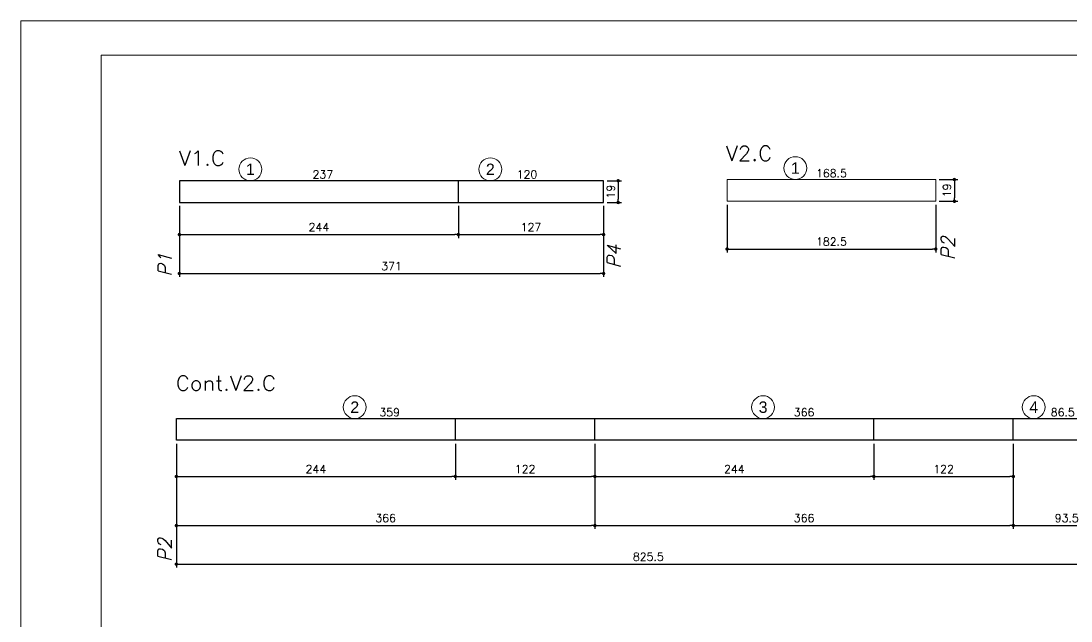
# Model space of a CAD drawing. Extents: x -20676 to 4767, y -817 to 13976.
# Drawn here: x -20676 to -19758, y 6907 to 7432 of the extents above; entities that cross this region are included whole.
import ezdxf
from ezdxf.enums import TextEntityAlignment as Align

# ---------------------------------------------------------------- set-up
doc = ezdxf.new("R2010")
doc.units = 0
doc.header["$PDMODE"] = 2
doc.header["$PDSIZE"] = 10
doc.layers.get('0').update_dxf_attribs({"lineweight": 13})
doc.layers.get('Defpoints').update_dxf_attribs({"lineweight": 13})
for name, color, linetype, lineweight in [('contorno de painel', 7, 'Continuous', 13), ('cotas', 4, 'Continuous', 13), ('Romaneio', 1, 'Continuous', 13), ('texto de viga', 7, 'Continuous', 13)]:
    doc.layers.add(name, color=color, linetype=linetype, lineweight=lineweight)
for name, color, linetype in [('Cota Sarrafo', 180, 'Continuous'), ('Painéis', 200, 'Continuous'), ('TEXTO_GERAL', 7, 'Continuous')]:
    doc.layers.add(name, color=color, linetype=linetype)
doc.styles.add('ARIAL', font='arial.ttf', dxfattribs={"oblique": 15, "height": 25})
doc.styles.add('MB_C02', font='arial.ttf', dxfattribs={"height": 2})
doc.styles.add('MB_C03', font='arial.ttf', dxfattribs={"height": 2.5})
doc.styles.add('MB_C04', font='arial.ttf', dxfattribs={"height": 6})
doc.styles.add('REGUA-120', font='ROMANS.shx', dxfattribs={"height": 15})
doc.styles.add('ROMANS', font='romans.shx')
doc.dimstyles.new('PAINEL', dxfattribs={"dimtxt": 7, "dimasz": 3, "dimexe": 3, "dimexo": 3, "dimgap": 3, "dimtad": 1, "dimdec": 1, "dimzin": 12, "dimdsep": 46, "dimtxsty": 'ROMANS', "dimblk": 'DOT', "dimcen": 0, "dimclrd": 4, "dimclre": 4, "dimclrt": 240, "dimadec": 1, "dimazin": 3, "dimtfac": 1, "dimtdec": 1, "dimtmove": 0, "dimatfit": 3, "dimfxl": 0, "dimtolj": 1, "dimtzin": 12, "dimarcsym": 0})
doc.dimstyles.new('projeto2', dxfattribs={"dimtxt": 7, "dimasz": 5, "dimexe": 1.25, "dimexo": 2.5, "dimgap": 2, "dimtad": 1, "dimdec": 1, "dimdsep": 46, "dimtxsty": 'ROMANS', "dimblk": 'OBLIQUE', "dimcen": 10, "dimdle": 1, "dimse1": 1, "dimse2": 1, "dimsd1": 1, "dimsd2": 1, "dimclrd": 256, "dimclre": 256, "dimclrt": 3, "dimadec": 0, "dimazin": 0, "dimtfac": 1, "dimtdec": 1, "dimtmove": 0, "dimatfit": 3, "dimldrblk": 'OBLIQUE', "dimfxl": 0, "dimlwd": -1, "dimlwe": -1, "dimarcsym": 0})

# ---------------------------------------------------------------- blocks, each defined once
blk = doc.blocks.new('A$Ceb89ac90')
at = {"color": 1}
for points in [[(0, 1199.94), (0, 149.94), (1485.02, 149.94), (1485.02, 1199.94)], [(70, 1169.94), (70, 179.94), (1455.02, 179.94), (1455.02, 1169.94)]]:
    blk.add_lwpolyline(points, close=True, dxfattribs=at)
at = {"color": 5}
for tag, p, height, style in [('CLIENTE', (449.73, 328.83), 12.63, 'MB_C03'), ('REV_05', (1103.14, 338.08), 10.1, 'MB_C02'), ('DATA_REV_05', (1151.54, 337.91), 10.1, 'MB_C02'), ('INFO_REV_05', (1228.12, 337.91), 10.1, 'MB_C02'), ('FASE', (924.57, 320.46), 10.1, 'MB_C02'), ('REV_04', (1103.14, 312.82), 10.1, 'MB_C02'), ('DATA_REV_04', (1151.54, 312.66), 10.1, 'MB_C02'), ('INFO_REV_04', (1228.12, 312.66), 10.1, 'MB_C02'), ('PROJETISTA', (767.99, 285.11), 10.1, 'MB_C02'), ('DATA', (924.57, 285.11), 10.1, 'MB_C02'), ('REV_03', (1103.14, 287.57), 10.1, 'MB_C02'), ('DATA_REV_03', (1151.54, 287.4), 10.1, 'MB_C02'), ('INFO_REV_03', (1228.12, 287.4), 10.1, 'MB_C02'), ('OBRA', (449.73, 273.34), 12.63, 'MB_C03'), ('REV_02', (1103.14, 262.31), 10.1, 'MB_C02'), ('DATA_REV_02', (1151.54, 262.15), 10.1, 'MB_C02'), ('INFO_REV_02', (1228.12, 262.15), 10.1, 'MB_C02'), ('ESC', (924.57, 251.76), 10.1, 'MB_C02'), ('COR', (1010.47, 251.76), 10.1, 'MB_C02'), ('REV_01', (1103.14, 237.06), 10.1, 'MB_C02'), ('DATA_REV_01', (1151.54, 236.89), 10.1, 'MB_C02'), ('INFO_REV_01', (1228.12, 236.89), 10.1, 'MB_C02'), ('PAVIMENTO', (449.73, 215.3), 12.63, 'MB_C03'), ('FL', (1018.09, 194.68), 30.31, 'MB_C04'), ('REV_00', (1103.14, 211.8), 10.1, 'MB_C02'), ('DATA_REV_00', (1151.54, 211.64), 10.1, 'MB_C02'), ('EMISSÃO_INICIAL', (1228.12, 211.64), 10.1, 'MB_C02'), ('REV', (944.1, 205.03), 12.63, 'MB_C03')]:
    blk.add_attdef(tag, p, '', height=height, dxfattribs=dict(at, style=style))
at = {"color": 6, "style": 'MB_C02'}
for tag, p in [('ENDEREÇO_CLIENTE', (449.73, 307.83)), ('ENDEREÇO_OBRA', (449.73, 252.69)), ('TIPO_DE_PROJETO', (449.73, 192.28))]:
    blk.add_attdef(tag, p, '', height=10.1, dxfattribs=at)
blk = doc.blocks.new('_Dot')
at = {"color": 0, "linetype": 'ByBlock', "lineweight": -2}
blk.add_line((-0.5, 0), (-1, 0), dxfattribs=at)
at = {"color": 0, "linetype": 'ByBlock', "const_width": 0.5}
blk.add_lwpolyline([(-0.25, 0, 1), (0.25, 0, 1)], format="xyb", close=True, dxfattribs=at)
blk = doc.blocks.new('*D1317')
at = {"layer": 'cotas', "color": 4, "lineweight": -2, "transparency": 16777216}
for p, q in [((-20537.86, 7270.47), (-20537.86, 7208.32)), ((-20166.86, 7270.47), (-20166.86, 7208.32)), ((-20534.86, 7211.32), (-20169.86, 7211.32))]:
    blk.add_line(p, q, dxfattribs=at)
at = {"layer": 'Defpoints', "color": 0, "transparency": 16777216}
for p in [(-20537.86, 7273.47), (-20166.86, 7273.47), (-20166.86, 7211.32)]:
    blk.add_point(p, dxfattribs=at)
at = {"layer": 'cotas', "color": 4, "lineweight": -2, "transparency": 16777216, "xscale": 3, "yscale": 3, "zscale": 3, "rotation": 180}
blk.add_blockref('_Dot', (-20537.86, 7211.32), dxfattribs=at)
at = {"layer": 'cotas', "color": 4, "lineweight": -2, "transparency": 16777216, "xscale": 3, "yscale": 3, "zscale": 3}
blk.add_blockref('_Dot', (-20166.86, 7211.32), dxfattribs=at)
at = {"layer": 'cotas', "color": 240, "transparency": 16777216, "insert": (-20352.36, 7217.82), "char_height": 7, "attachment_point": 5, "style": 'ROMANS'}
blk.add_mtext('\\A1;371', dxfattribs=at)
blk = doc.blocks.new('*D1318')
at = {"layer": 'cotas', "color": 4, "lineweight": -2, "transparency": 16777216}
for p, q in [((-20163.86, 7292.47), (-20151.09, 7292.47)), ((-20154.09, 7289.47), (-20154.09, 7276.47)), ((-20163.86, 7273.47), (-20151.09, 7273.47))]:
    blk.add_line(p, q, dxfattribs=at)
at = {"layer": 'Defpoints', "color": 0, "transparency": 16777216}
for p in [(-20166.86, 7292.47), (-20166.86, 7273.47), (-20154.09, 7273.47)]:
    blk.add_point(p, dxfattribs=at)
at = {"layer": 'cotas', "color": 4, "lineweight": -2, "transparency": 16777216, "xscale": 3, "yscale": 3, "zscale": 3}
for p, rotation in [((-20154.09, 7292.47), 90), ((-20154.09, 7273.47), 270)]:
    blk.add_blockref('_Dot', p, dxfattribs=dict(at, rotation=rotation))
at = {"layer": 'cotas', "color": 240, "transparency": 16777216, "insert": (-20160.59, 7282.97), "char_height": 7, "attachment_point": 5, "rotation": 90, "style": 'ROMANS'}
blk.add_mtext('\\A1;19', dxfattribs=at)
blk = doc.blocks.new('*D1319')
at = {"layer": 'cotas', "color": 4, "lineweight": -2, "transparency": 16777216}
for p, q in [((-20537.86, 7270.47), (-20537.86, 7242.36)), ((-20293.86, 7270.47), (-20293.86, 7242.36)), ((-20534.86, 7245.36), (-20296.86, 7245.36))]:
    blk.add_line(p, q, dxfattribs=at)
at = {"layer": 'Defpoints', "color": 0, "transparency": 16777216}
for p in [(-20537.86, 7273.47), (-20293.86, 7273.47), (-20293.86, 7245.36)]:
    blk.add_point(p, dxfattribs=at)
at = {"layer": 'cotas', "color": 4, "lineweight": -2, "transparency": 16777216, "xscale": 3, "yscale": 3, "zscale": 3, "rotation": 180}
blk.add_blockref('_Dot', (-20537.86, 7245.36), dxfattribs=at)
at = {"layer": 'cotas', "color": 4, "lineweight": -2, "transparency": 16777216, "xscale": 3, "yscale": 3, "zscale": 3}
blk.add_blockref('_Dot', (-20293.86, 7245.36), dxfattribs=at)
at = {"layer": 'cotas', "color": 240, "transparency": 16777216, "insert": (-20415.86, 7251.86), "char_height": 7, "attachment_point": 5, "style": 'ROMANS'}
blk.add_mtext('\\A1;244', dxfattribs=at)
blk = doc.blocks.new('*D1320')
at = {"layer": 'cotas', "color": 4, "lineweight": -2, "transparency": 16777216}
for p, q in [((-20293.86, 7270.47), (-20293.86, 7242.36)), ((-20166.86, 7270.47), (-20166.86, 7242.36)), ((-20290.86, 7245.36), (-20169.86, 7245.36))]:
    blk.add_line(p, q, dxfattribs=at)
at = {"layer": 'Defpoints', "color": 0, "transparency": 16777216}
for p in [(-20293.86, 7273.47), (-20166.86, 7273.47), (-20166.86, 7245.36)]:
    blk.add_point(p, dxfattribs=at)
at = {"layer": 'cotas', "color": 4, "lineweight": -2, "transparency": 16777216, "xscale": 3, "yscale": 3, "zscale": 3, "rotation": 180}
blk.add_blockref('_Dot', (-20293.86, 7245.36), dxfattribs=at)
at = {"layer": 'cotas', "color": 4, "lineweight": -2, "transparency": 16777216, "xscale": 3, "yscale": 3, "zscale": 3}
blk.add_blockref('_Dot', (-20166.86, 7245.36), dxfattribs=at)
at = {"layer": 'cotas', "color": 240, "transparency": 16777216, "insert": (-20230.36, 7251.86), "char_height": 7, "attachment_point": 5, "style": 'ROMANS'}
blk.add_mtext('\\A1;127', dxfattribs=at)
blk = doc.blocks.new('*D1321')
at = {"layer": 'Defpoints', "color": 0, "transparency": 16777216}
for p in [(-20530.86, 7292.47), (-20293.86, 7292.47), (-20293.86, 7292.47)]:
    blk.add_point(p, dxfattribs=at)
at = {"layer": 'Cota Sarrafo', "color": 3, "transparency": 16777216, "insert": (-20412.36, 7297.97), "char_height": 7, "attachment_point": 5, "style": 'ROMANS'}
blk.add_mtext('237', dxfattribs=at)
blk = doc.blocks.new('_OBLIQUE')
at = {"color": 0, "linetype": 'ByBlock', "lineweight": -2}
for p, q in [((0, 0), (-1, 0)), ((-0.5, -0.5), (0.5, 0.5))]:
    blk.add_line(p, q, dxfattribs=at)
blk = doc.blocks.new('*D1322')
at = {"layer": 'Defpoints', "color": 0, "transparency": 16777216}
for p in [(-20293.86, 7292.47), (-20173.86, 7292.47), (-20173.86, 7292.47)]:
    blk.add_point(p, dxfattribs=at)
at = {"layer": 'Cota Sarrafo', "color": 3, "transparency": 16777216, "insert": (-20233.86, 7297.97), "char_height": 7, "attachment_point": 5, "style": 'ROMANS'}
blk.add_mtext('120', dxfattribs=at)
blk = doc.blocks.new('*D1323')
at = {"layer": 'cotas', "color": 4, "lineweight": -2, "transparency": 16777216}
for p, q in [((-20058.82, 7271.54), (-20058.82, 7229.71)), ((-19876.32, 7271.54), (-19876.32, 7229.71)), ((-20055.82, 7232.71), (-19879.32, 7232.71))]:
    blk.add_line(p, q, dxfattribs=at)
at = {"layer": 'Defpoints', "color": 0, "transparency": 16777216}
for p in [(-20058.82, 7274.54), (-19876.32, 7274.54), (-19876.32, 7232.71)]:
    blk.add_point(p, dxfattribs=at)
at = {"layer": 'cotas', "color": 4, "lineweight": -2, "transparency": 16777216, "xscale": 3, "yscale": 3, "zscale": 3, "rotation": 180}
blk.add_blockref('_Dot', (-20058.82, 7232.71), dxfattribs=at)
at = {"layer": 'cotas', "color": 4, "lineweight": -2, "transparency": 16777216, "xscale": 3, "yscale": 3, "zscale": 3}
blk.add_blockref('_Dot', (-19876.32, 7232.71), dxfattribs=at)
at = {"layer": 'cotas', "color": 240, "transparency": 16777216, "insert": (-19967.57, 7239.21), "char_height": 7, "attachment_point": 5, "style": 'ROMANS'}
blk.add_mtext('\\A1;182.5', dxfattribs=at)
blk = doc.blocks.new('*D1324')
at = {"layer": 'cotas', "color": 4, "lineweight": -2, "transparency": 16777216}
for p, q in [((-19873.32, 7293.54), (-19857.03, 7293.54)), ((-19860.03, 7290.54), (-19860.03, 7277.54)), ((-19873.32, 7274.54), (-19857.03, 7274.54))]:
    blk.add_line(p, q, dxfattribs=at)
at = {"layer": 'Defpoints', "color": 0, "transparency": 16777216}
for p in [(-19876.32, 7293.54), (-19876.32, 7274.54), (-19860.03, 7274.54)]:
    blk.add_point(p, dxfattribs=at)
at = {"layer": 'cotas', "color": 4, "lineweight": -2, "transparency": 16777216, "xscale": 3, "yscale": 3, "zscale": 3}
for p, rotation in [((-19860.03, 7293.54), 90), ((-19860.03, 7274.54), 270)]:
    blk.add_blockref('_Dot', p, dxfattribs=dict(at, rotation=rotation))
at = {"layer": 'cotas', "color": 240, "transparency": 16777216, "insert": (-19866.53, 7284.04), "char_height": 7, "attachment_point": 5, "rotation": 90, "style": 'ROMANS'}
blk.add_mtext('\\A1;19', dxfattribs=at)
blk = doc.blocks.new('*D1325')
at = {"layer": 'Defpoints', "color": 0, "transparency": 16777216}
for p in [(-20051.82, 7293.54), (-19883.32, 7293.54), (-19883.32, 7293.54)]:
    blk.add_point(p, dxfattribs=at)
at = {"layer": 'Cota Sarrafo', "color": 3, "transparency": 16777216, "insert": (-19967.57, 7299.04), "char_height": 7, "attachment_point": 5, "style": 'ROMANS'}
blk.add_mtext('168.5', dxfattribs=at)
blk = doc.blocks.new('*D1326')
at = {"layer": 'cotas', "color": 4, "lineweight": -2, "transparency": 16777216}
for p, q in [((-20540.49, 7062.35), (-20540.49, 6953.99)), ((-19714.99, 7062.35), (-19714.99, 6953.99)), ((-20537.49, 6956.99), (-19717.99, 6956.99))]:
    blk.add_line(p, q, dxfattribs=at)
at = {"layer": 'Defpoints', "color": 0, "transparency": 16777216}
for p in [(-20540.49, 7065.35), (-19714.99, 7065.35), (-19714.99, 6956.99)]:
    blk.add_point(p, dxfattribs=at)
at = {"layer": 'cotas', "color": 4, "lineweight": -2, "transparency": 16777216, "xscale": 3, "yscale": 3, "zscale": 3, "rotation": 180}
blk.add_blockref('_Dot', (-20540.49, 6956.99), dxfattribs=at)
at = {"layer": 'cotas', "color": 4, "lineweight": -2, "transparency": 16777216, "xscale": 3, "yscale": 3, "zscale": 3}
blk.add_blockref('_Dot', (-19714.99, 6956.99), dxfattribs=at)
at = {"layer": 'cotas', "color": 240, "transparency": 16777216, "insert": (-20127.74, 6963.49), "char_height": 7, "attachment_point": 5, "style": 'ROMANS'}
blk.add_mtext('\\A1;825.5', dxfattribs=at)
blk = doc.blocks.new('*D1328')
at = {"layer": 'cotas', "color": 4, "lineweight": -2, "transparency": 16777216}
for p, q in [((-20540.49, 7062.35), (-20540.49, 7030.74)), ((-20296.49, 7062.35), (-20296.49, 7030.74)), ((-20537.49, 7033.74), (-20299.49, 7033.74))]:
    blk.add_line(p, q, dxfattribs=at)
at = {"layer": 'Defpoints', "color": 0, "transparency": 16777216}
for p in [(-20540.49, 7065.35), (-20296.49, 7065.35), (-20296.49, 7033.74)]:
    blk.add_point(p, dxfattribs=at)
at = {"layer": 'cotas', "color": 4, "lineweight": -2, "transparency": 16777216, "xscale": 3, "yscale": 3, "zscale": 3, "rotation": 180}
blk.add_blockref('_Dot', (-20540.49, 7033.74), dxfattribs=at)
at = {"layer": 'cotas', "color": 4, "lineweight": -2, "transparency": 16777216, "xscale": 3, "yscale": 3, "zscale": 3}
blk.add_blockref('_Dot', (-20296.49, 7033.74), dxfattribs=at)
at = {"layer": 'cotas', "color": 240, "transparency": 16777216, "insert": (-20418.49, 7040.24), "char_height": 7, "attachment_point": 5, "style": 'ROMANS'}
blk.add_mtext('\\A1;244', dxfattribs=at)
blk = doc.blocks.new('*D1329')
at = {"layer": 'cotas', "color": 4, "lineweight": -2, "transparency": 16777216}
for p, q in [((-20296.49, 7062.35), (-20296.49, 7030.74)), ((-20174.49, 7062.35), (-20174.49, 7030.74)), ((-20293.49, 7033.74), (-20177.49, 7033.74))]:
    blk.add_line(p, q, dxfattribs=at)
at = {"layer": 'Defpoints', "color": 0, "transparency": 16777216}
for p in [(-20296.49, 7065.35), (-20174.49, 7065.35), (-20174.49, 7033.74)]:
    blk.add_point(p, dxfattribs=at)
at = {"layer": 'cotas', "color": 4, "lineweight": -2, "transparency": 16777216, "xscale": 3, "yscale": 3, "zscale": 3, "rotation": 180}
blk.add_blockref('_Dot', (-20296.49, 7033.74), dxfattribs=at)
at = {"layer": 'cotas', "color": 4, "lineweight": -2, "transparency": 16777216, "xscale": 3, "yscale": 3, "zscale": 3}
blk.add_blockref('_Dot', (-20174.49, 7033.74), dxfattribs=at)
at = {"layer": 'cotas', "color": 240, "transparency": 16777216, "insert": (-20235.49, 7040.24), "char_height": 7, "attachment_point": 5, "style": 'ROMANS'}
blk.add_mtext('\\A1;122', dxfattribs=at)
blk = doc.blocks.new('*D1330')
at = {"layer": 'cotas', "color": 4, "lineweight": -2, "transparency": 16777216}
for p, q in [((-20174.49, 7062.35), (-20174.49, 7030.74)), ((-19930.49, 7062.35), (-19930.49, 7030.74)), ((-20171.49, 7033.74), (-19933.49, 7033.74))]:
    blk.add_line(p, q, dxfattribs=at)
at = {"layer": 'Defpoints', "color": 0, "transparency": 16777216}
for p in [(-20174.49, 7065.35), (-19930.49, 7065.35), (-19930.49, 7033.74)]:
    blk.add_point(p, dxfattribs=at)
at = {"layer": 'cotas', "color": 4, "lineweight": -2, "transparency": 16777216, "xscale": 3, "yscale": 3, "zscale": 3, "rotation": 180}
blk.add_blockref('_Dot', (-20174.49, 7033.74), dxfattribs=at)
at = {"layer": 'cotas', "color": 4, "lineweight": -2, "transparency": 16777216, "xscale": 3, "yscale": 3, "zscale": 3}
blk.add_blockref('_Dot', (-19930.49, 7033.74), dxfattribs=at)
at = {"layer": 'cotas', "color": 240, "transparency": 16777216, "insert": (-20052.49, 7040.24), "char_height": 7, "attachment_point": 5, "style": 'ROMANS'}
blk.add_mtext('\\A1;244', dxfattribs=at)
blk = doc.blocks.new('*D1331')
at = {"layer": 'cotas', "color": 4, "lineweight": -2, "transparency": 16777216}
for p, q in [((-19930.49, 7062.35), (-19930.49, 7030.74)), ((-19808.49, 7062.35), (-19808.49, 7030.74)), ((-19927.49, 7033.74), (-19811.49, 7033.74))]:
    blk.add_line(p, q, dxfattribs=at)
at = {"layer": 'Defpoints', "color": 0, "transparency": 16777216}
for p in [(-19930.49, 7065.35), (-19808.49, 7065.35), (-19808.49, 7033.74)]:
    blk.add_point(p, dxfattribs=at)
at = {"layer": 'cotas', "color": 4, "lineweight": -2, "transparency": 16777216, "xscale": 3, "yscale": 3, "zscale": 3, "rotation": 180}
blk.add_blockref('_Dot', (-19930.49, 7033.74), dxfattribs=at)
at = {"layer": 'cotas', "color": 4, "lineweight": -2, "transparency": 16777216, "xscale": 3, "yscale": 3, "zscale": 3}
blk.add_blockref('_Dot', (-19808.49, 7033.74), dxfattribs=at)
at = {"layer": 'cotas', "color": 240, "transparency": 16777216, "insert": (-19869.49, 7040.24), "char_height": 7, "attachment_point": 5, "style": 'ROMANS'}
blk.add_mtext('\\A1;122', dxfattribs=at)
blk = doc.blocks.new('*D1332')
at = {"layer": 'cotas', "color": 4, "lineweight": -2, "transparency": 16777216}
for p, q in [((-19808.49, 7062.35), (-19808.49, 6987.77)), ((-19714.99, 7062.35), (-19714.99, 6987.77)), ((-19805.49, 6990.77), (-19717.99, 6990.77))]:
    blk.add_line(p, q, dxfattribs=at)
at = {"layer": 'Defpoints', "color": 0, "transparency": 16777216}
for p in [(-19808.49, 7065.35), (-19714.99, 7065.35), (-19714.99, 6990.77)]:
    blk.add_point(p, dxfattribs=at)
at = {"layer": 'cotas', "color": 4, "lineweight": -2, "transparency": 16777216, "xscale": 3, "yscale": 3, "zscale": 3, "rotation": 180}
blk.add_blockref('_Dot', (-19808.49, 6990.77), dxfattribs=at)
at = {"layer": 'cotas', "color": 4, "lineweight": -2, "transparency": 16777216, "xscale": 3, "yscale": 3, "zscale": 3}
blk.add_blockref('_Dot', (-19714.99, 6990.77), dxfattribs=at)
at = {"layer": 'cotas', "color": 240, "transparency": 16777216, "insert": (-19761.74, 6997.27), "char_height": 7, "attachment_point": 5, "style": 'ROMANS'}
blk.add_mtext('\\A1;93.5', dxfattribs=at)
blk = doc.blocks.new('*D1333')
at = {"layer": 'cotas', "color": 4, "lineweight": -2, "transparency": 16777216}
for p, q in [((-20540.49, 7062.35), (-20540.49, 6987.77)), ((-20174.49, 7062.35), (-20174.49, 6987.77)), ((-20537.49, 6990.77), (-20177.49, 6990.77))]:
    blk.add_line(p, q, dxfattribs=at)
at = {"layer": 'Defpoints', "color": 0, "transparency": 16777216}
for p in [(-20540.49, 7065.35), (-20174.49, 7065.35), (-20174.49, 6990.77)]:
    blk.add_point(p, dxfattribs=at)
at = {"layer": 'cotas', "color": 4, "lineweight": -2, "transparency": 16777216, "xscale": 3, "yscale": 3, "zscale": 3, "rotation": 180}
blk.add_blockref('_Dot', (-20540.49, 6990.77), dxfattribs=at)
at = {"layer": 'cotas', "color": 4, "lineweight": -2, "transparency": 16777216, "xscale": 3, "yscale": 3, "zscale": 3}
blk.add_blockref('_Dot', (-20174.49, 6990.77), dxfattribs=at)
at = {"layer": 'cotas', "color": 240, "transparency": 16777216, "insert": (-20357.49, 6997.27), "char_height": 7, "attachment_point": 5, "style": 'ROMANS'}
blk.add_mtext('\\A1;366', dxfattribs=at)
blk = doc.blocks.new('*D1334')
at = {"layer": 'cotas', "color": 4, "lineweight": -2, "transparency": 16777216}
for p, q in [((-20174.49, 7062.35), (-20174.49, 6987.77)), ((-19808.49, 7062.35), (-19808.49, 6987.77)), ((-20171.49, 6990.77), (-19811.49, 6990.77))]:
    blk.add_line(p, q, dxfattribs=at)
at = {"layer": 'Defpoints', "color": 0, "transparency": 16777216}
for p in [(-20174.49, 7065.35), (-19808.49, 7065.35), (-19808.49, 6990.77)]:
    blk.add_point(p, dxfattribs=at)
at = {"layer": 'cotas', "color": 4, "lineweight": -2, "transparency": 16777216, "xscale": 3, "yscale": 3, "zscale": 3, "rotation": 180}
blk.add_blockref('_Dot', (-20174.49, 6990.77), dxfattribs=at)
at = {"layer": 'cotas', "color": 4, "lineweight": -2, "transparency": 16777216, "xscale": 3, "yscale": 3, "zscale": 3}
blk.add_blockref('_Dot', (-19808.49, 6990.77), dxfattribs=at)
at = {"layer": 'cotas', "color": 240, "transparency": 16777216, "insert": (-19991.49, 6997.27), "char_height": 7, "attachment_point": 5, "style": 'ROMANS'}
blk.add_mtext('\\A1;366', dxfattribs=at)
blk = doc.blocks.new('*D1335')
at = {"layer": 'Defpoints', "color": 0, "transparency": 16777216}
for p in [(-20533.49, 7084.35), (-20174.49, 7084.35), (-20174.49, 7084.35)]:
    blk.add_point(p, dxfattribs=at)
at = {"layer": 'Cota Sarrafo', "color": 3, "transparency": 16777216, "insert": (-20353.99, 7089.85), "char_height": 7, "attachment_point": 5, "style": 'ROMANS'}
blk.add_mtext('359', dxfattribs=at)
blk = doc.blocks.new('*D1336')
at = {"layer": 'Defpoints', "color": 0, "transparency": 16777216}
for p in [(-20174.49, 7084.35), (-19808.49, 7084.35), (-19808.49, 7084.35)]:
    blk.add_point(p, dxfattribs=at)
at = {"layer": 'Cota Sarrafo', "color": 3, "transparency": 16777216, "insert": (-19991.49, 7089.85), "char_height": 7, "attachment_point": 5, "style": 'ROMANS'}
blk.add_mtext('366', dxfattribs=at)
blk = doc.blocks.new('*D1337')
at = {"layer": 'Defpoints', "color": 0, "transparency": 16777216}
for p in [(-19808.49, 7084.35), (-19721.99, 7084.35), (-19721.99, 7084.35)]:
    blk.add_point(p, dxfattribs=at)
at = {"layer": 'Cota Sarrafo', "color": 3, "transparency": 16777216, "insert": (-19765.24, 7089.85), "char_height": 7, "attachment_point": 5, "style": 'ROMANS'}
blk.add_mtext('86.5', dxfattribs=at)

msp = doc.modelspace()

# ---------------------------------------------------------------- linework, layer by layer
at = {"layer": 'contorno de painel', "color": 6}
msp.add_lwpolyline([(-20058.82, 7293.54), (-19876.32, 7293.54), (-19876.32, 7274.54), (-20058.82, 7274.54)], close=True, dxfattribs=at)
at = {"layer": 'Painéis', "color": 6}
for p, q in [((-20293.86, 7273.47), (-20293.86, 7292.47)), ((-20296.49, 7065.35), (-20296.49, 7084.35)), ((-20174.49, 7065.35), (-20174.49, 7084.35)), ((-19930.49, 7065.35), (-19930.49, 7084.35)), ((-19808.49, 7065.35), (-19808.49, 7084.35))]:
    msp.add_line(p, q, dxfattribs=at)
for points in [[(-20166.86, 7292.47), (-20537.86, 7292.47), (-20537.86, 7273.47), (-20250.86, 7273.47), (-20236.86, 7273.47), (-20166.86, 7273.47)], [(-20540.49, 7084.35), (-19714.99, 7084.35), (-19714.99, 7065.35), (-20540.49, 7065.35)]]:
    msp.add_lwpolyline(points, close=True, dxfattribs=at)
at = {"layer": 'Romaneio'}
for centre in [(-20475.76, 7302.47), (-20265.92, 7302.47), (-19999.13, 7303.54), (-20384.49, 7094.35), (-20027.35, 7094.35), (-19790.64, 7094.35)]:
    msp.add_circle(centre, 10, dxfattribs=at)

# ---------------------------------------------------------------- block references
msp.add_blockref('A$Ceb89ac90', (-20676.4, 6232.32))

# ---------------------------------------------------------------- texts
at = {"layer": 'Romaneio', "color": 7, "style": 'ARIAL'}
for s, p in [('1', (-20475.76, 7302.47)), ('2', (-20265.92, 7302.47)), ('1', (-19999.13, 7303.54)), ('2', (-20384.49, 7094.35)), ('3', (-20027.35, 7094.35)), ('4', (-19790.64, 7094.35))]:
    msp.add_text(s, height=10, dxfattribs=at).set_placement(p, align=Align.MIDDLE_CENTER)
at = {"layer": 'texto de viga', "color": 215, "style": 'REGUA-120', "oblique": 15}
for s, p in [('P2', (-19859.74, 7222.88)), ('P1', (-20544.71, 7208.63)), ('P4', (-20151.92, 7215.81)), ('P2', (-20544.83, 6958.94))]:
    msp.add_text(s, height=11.752, rotation=90, dxfattribs=at).set_placement(p)
at = {"layer": 'TEXTO_GERAL', "style": 'REGUA-120', "width": 1.05}
for s, p in [('V2.C', (-20059.87, 7309.89)), ('V1.C', (-20538.33, 7305.72)), ('Cont.V2.C', (-20541.09, 7108.81))]:
    msp.add_text(s, height=13, dxfattribs=at).set_placement(p)

# ---------------------------------------------------------------- dimensions: what is measured, and where the dimension line sits
at = {"layer": 'Cota Sarrafo'}
for base, p1, p2, picture, middle in [((-20293.86, 7292.47), (-20530.86, 7292.47), (-20293.86, 7292.47), '*D1321', (-20412.36, 7297.97)), ((-20173.86, 7292.47), (-20293.86, 7292.47), (-20173.86, 7292.47), '*D1322', (-20233.86, 7297.97)), ((-19883.32, 7293.54), (-20051.82, 7293.54), (-19883.32, 7293.54), '*D1325', (-19967.57, 7299.04)), ((-20174.49, 7084.35), (-20533.49, 7084.35), (-20174.49, 7084.35), '*D1335', (-20353.99, 7089.85)), ((-19808.49, 7084.35), (-20174.49, 7084.35), (-19808.49, 7084.35), '*D1336', (-19991.49, 7089.85)), ((-19721.99, 7084.35), (-19808.49, 7084.35), (-19721.99, 7084.35), '*D1337', (-19765.24, 7089.85))]:
    dim = msp.add_linear_dim(base=base, p1=p1, p2=p2, dimstyle='projeto2', dxfattribs=at)
    dim.commit()
    dim.dimension.update_dxf_attribs({"geometry": picture, "text_midpoint": middle})
at = {"layer": 'cotas', "color": 6}
for base, p1, p2, picture, middle in [((-20154.09, 7273.47), (-20166.86, 7292.47), (-20166.86, 7273.47), '*D1318', (-20160.59, 7282.97)), ((-19860.03, 7274.54), (-19876.32, 7293.54), (-19876.32, 7274.54), '*D1324', (-19866.53, 7284.04))]:
    dim = msp.add_linear_dim(base=base, p1=p1, p2=p2, angle=90, dimstyle='PAINEL', override={"dimarcsym": 2}, dxfattribs=at)
    dim.commit()
    dim.dimension.update_dxf_attribs({"geometry": picture, "text_midpoint": middle})
for base, p1, p2, picture, middle in [((-20166.86, 7211.32), (-20537.86, 7273.47), (-20166.86, 7273.47), '*D1317', (-20352.36, 7217.82)), ((-20293.86, 7245.36), (-20537.86, 7273.47), (-20293.86, 7273.47), '*D1319', (-20415.86, 7251.86)), ((-20166.86, 7245.36), (-20293.86, 7273.47), (-20166.86, 7273.47), '*D1320', (-20230.36, 7251.86)), ((-19876.32, 7232.71), (-20058.82, 7274.54), (-19876.32, 7274.54), '*D1323', (-19967.57, 7239.21)), ((-20296.49, 7033.74), (-20540.49, 7065.35), (-20296.49, 7065.35), '*D1328', (-20418.49, 7040.24)), ((-20174.49, 6990.77), (-20540.49, 7065.35), (-20174.49, 7065.35), '*D1333', (-20357.49, 6997.27)), ((-20174.49, 7033.74), (-20296.49, 7065.35), (-20174.49, 7065.35), '*D1329', (-20235.49, 7040.24)), ((-19930.49, 7033.74), (-20174.49, 7065.35), (-19930.49, 7065.35), '*D1330', (-20052.49, 7040.24)), ((-19808.49, 6990.77), (-20174.49, 7065.35), (-19808.49, 7065.35), '*D1334', (-19991.49, 6997.27)), ((-19808.49, 7033.74), (-19930.49, 7065.35), (-19808.49, 7065.35), '*D1331', (-19869.49, 7040.24)), ((-19714.99, 6990.77), (-19808.49, 7065.35), (-19714.99, 7065.35), '*D1332', (-19761.74, 6997.27))]:
    dim = msp.add_linear_dim(base=base, p1=p1, p2=p2, dimstyle='PAINEL', override={"dimarcsym": 2}, dxfattribs=at)
    dim.commit()
    dim.dimension.update_dxf_attribs({"geometry": picture, "text_midpoint": middle})
dim = msp.add_linear_dim(base=(-19714.99, 6956.99), p1=(-20540.49, 7065.35), p2=(-19714.99, 7065.35), dimstyle='PAINEL', override={"dimarcsym": 2}, dxfattribs=at)
dim.commit()
dim.dimension.update_dxf_attribs({"geometry": '*D1326', "text_midpoint": (-20127.74, 6956.99), "dimtype": 160})

doc.saveas('drawing.dxf')
